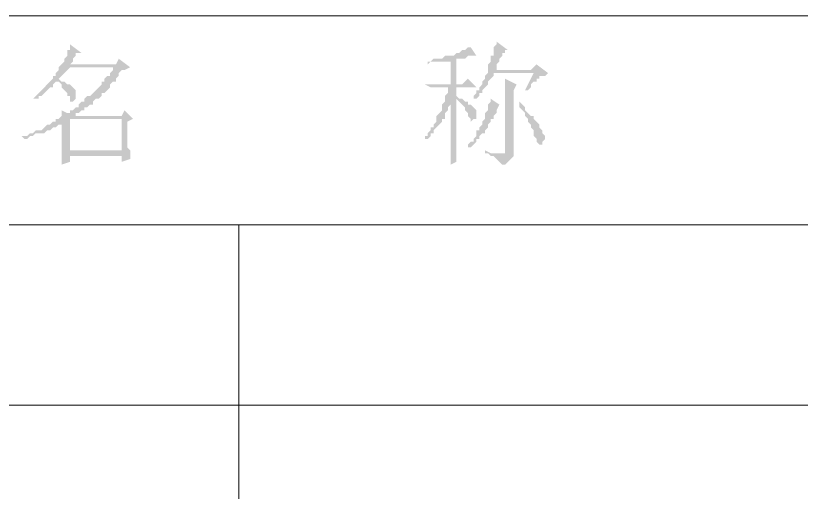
# Model space of a CAD drawing. Header units: millimetres. Extents: x 6 to 291, y 3 to 207.
# Drawn here: x 223.22 to 234.84, y 24.37 to 31.41 of the extents above; entities that cross this region are included whole.
import ezdxf

# ---------------------------------------------------------------- set-up
doc = ezdxf.new("R2010")
doc.units = ezdxf.units.MM

msp = doc.modelspace()

# ---------------------------------------------------------------- hatches: boundary and pattern name
h = msp.add_hatch(color=7)
h.dxf.hatch_style = 2
h.paths.add_polyline_path([(230.335526, 31.030333), (230.335526, 30.988), (230.293192, 30.945667), (230.293192, 30.818667), (230.250859, 30.818667), (230.250859, 30.734), (230.208526, 30.691667), (230.208526, 30.564667), (230.293192, 30.607), (230.335526, 30.607), (230.335526, 30.691667), (230.377859, 30.734), (230.377859, 30.776333), (230.420192, 30.818667), (230.420192, 30.861), (230.462526, 30.861), (230.462526, 30.903333), (230.504859, 30.903333)])
h = msp.add_hatch(color=7)
h.dxf.hatch_style = 2
h.paths.add_polyline_path([(224.027859, 30.988), (224.027859, 30.903333), (223.985526, 30.903333), (223.985526, 30.818667), (223.943192, 30.776333), (223.943192, 30.734), (223.900859, 30.691667), (224.027859, 30.691667), (224.070192, 30.734), (224.070192, 30.776333), (224.112526, 30.818667), (224.112526, 30.861), (224.197192, 30.861)])
h = msp.add_hatch(color=7)
h.dxf.hatch_style = 2
h.paths.add_polyline_path([(229.954526, 30.945667), (229.912192, 30.945667), (229.869859, 30.903333), (229.827526, 30.903333), (229.785192, 30.861), (229.742859, 30.861), (229.700526, 30.818667), (229.573526, 30.818667), (229.531192, 30.776333), (229.404192, 30.776333), (229.361859, 30.734), (229.658192, 30.734), (229.658192, 30.395333), (229.742859, 30.395333), (229.742859, 30.776333), (229.869859, 30.776333), (229.912192, 30.818667), (230.039192, 30.818667)])
h = msp.add_hatch(color=7)
h.dxf.hatch_style = 2
h.paths.add_polyline_path([(224.747526, 30.776333), (224.705192, 30.691667), (223.900859, 30.691667), (223.858526, 30.649333), (223.858526, 30.607), (223.816192, 30.564667), (223.816192, 30.522333), (223.773859, 30.522333), (223.773859, 30.48), (223.731526, 30.437667), (223.858526, 30.437667), (223.900859, 30.395333), (223.900859, 30.353), (223.943192, 30.310667), (223.985526, 30.268333), (223.985526, 30.226), (224.027859, 30.226), (224.027859, 30.141333), (224.070192, 30.141333), (224.112526, 30.183667), (224.112526, 30.310667), (224.070192, 30.353), (224.027859, 30.395333), (223.985526, 30.395333), (223.943192, 30.437667), (223.900859, 30.437667), (223.858526, 30.48), (223.900859, 30.522333), (223.943192, 30.564667), (223.985526, 30.607), (224.027859, 30.649333), (224.916859, 30.649333)])
h = msp.add_hatch(color=7)
h.dxf.hatch_style = 2
h.paths.add_polyline_path([(229.361859, 30.734), (229.319526, 30.734), (229.319526, 30.691667), (229.361859, 30.734), (229.658192, 30.734)])
h = msp.add_hatch(color=7)
h.dxf.hatch_style = 2
h.paths.add_polyline_path([(230.928192, 30.691667), (230.843526, 30.607), (230.293192, 30.607), (230.208526, 30.564667), (230.885859, 30.564667), (230.758859, 30.310667), (230.801192, 30.310667), (230.843526, 30.353), (230.843526, 30.395333), (230.885859, 30.437667), (230.928192, 30.437667), (230.928192, 30.48), (230.970526, 30.48), (230.970526, 30.522333), (231.055192, 30.522333), (231.097526, 30.564667)])
h = msp.add_hatch(color=7)
h.dxf.hatch_style = 2
h.paths.add_polyline_path([(224.916859, 30.649333), (224.662859, 30.649333), (224.662859, 30.607), (224.620526, 30.564667), (224.620526, 30.522333), (224.578192, 30.522333), (224.535859, 30.48), (224.535859, 30.437667), (224.493526, 30.437667), (224.493526, 30.395333), (224.451192, 30.353), (224.408859, 30.310667), (224.366526, 30.268333), (224.324192, 30.226), (224.281859, 30.226), (224.239526, 30.183667), (224.239526, 30.141333), (224.197192, 30.141333), (224.154859, 30.099), (224.154859, 30.056667), (224.112526, 30.056667), (224.070192, 30.014333), (224.027859, 30.014333), (224.027859, 29.972), (223.985526, 29.972), (224.154859, 29.972), (224.197192, 30.014333), (224.239526, 30.014333), (224.239526, 30.056667), (224.281859, 30.056667), (224.324192, 30.099), (224.366526, 30.099), (224.366526, 30.141333), (224.408859, 30.183667), (224.451192, 30.183667), (224.493526, 30.226), (224.493526, 30.268333), (224.535859, 30.268333), (224.578192, 30.310667), (224.620526, 30.353), (224.620526, 30.395333), (224.662859, 30.437667), (224.705192, 30.437667), (224.705192, 30.48), (224.747526, 30.522333), (224.747526, 30.564667), (224.789859, 30.607), (224.832192, 30.607)])
h = msp.add_hatch(color=7)
h.dxf.hatch_style = 2
h.paths.add_polyline_path([(230.208526, 30.564667), (230.166192, 30.522333), (230.166192, 30.48), (230.123859, 30.437667), (230.123859, 30.395333), (230.081526, 30.353), (230.081526, 30.310667), (230.039192, 30.310667), (230.039192, 30.268333), (229.996859, 30.226), (229.996859, 30.183667), (230.039192, 30.183667), (230.081526, 30.226), (230.081526, 30.268333), (230.123859, 30.268333), (230.123859, 30.310667), (230.166192, 30.353), (230.208526, 30.395333), (230.208526, 30.437667), (230.250859, 30.48), (230.293192, 30.522333), (230.293192, 30.564667), (230.885859, 30.564667)])
h = msp.add_hatch(color=7)
h.dxf.hatch_style = 2
h.paths.add_polyline_path([(229.912192, 30.48), (229.827526, 30.395333), (229.277192, 30.395333), (229.361859, 30.353), (230.039192, 30.353)])
h = msp.add_hatch(color=7)
h.dxf.hatch_style = 2
h.paths.add_polyline_path([(230.462526, 30.48), (230.462526, 30.437667), (230.462526, 30.395333), (230.462526, 30.353), (230.462526, 30.310667), (230.462526, 30.141333), (230.462526, 29.421667), (230.462526, 29.379333), (230.208526, 29.379333), (230.250859, 29.337), (230.293192, 29.337), (230.335526, 29.294667), (230.377859, 29.252333), (230.420192, 29.21), (230.462526, 29.21), (230.504859, 29.252333), (230.547192, 29.294667), (230.589526, 29.337), (230.589526, 30.310667), (230.631859, 30.395333)])
h = msp.add_hatch(color=7)
h.dxf.hatch_style = 2
h.paths.add_polyline_path([(223.731526, 30.437667), (223.689192, 30.395333), (223.646859, 30.353), (223.604526, 30.310667), (223.562192, 30.268333), (223.519859, 30.226), (223.477526, 30.183667), (223.477526, 30.141333), (223.477526, 30.183667), (223.562192, 30.183667), (223.562192, 30.226), (223.604526, 30.226), (223.646859, 30.268333), (223.689192, 30.310667), (223.731526, 30.353), (223.773859, 30.353), (223.773859, 30.395333), (223.816192, 30.437667)])
h = msp.add_hatch(color=7)
h.dxf.hatch_style = 2
h.paths.add_polyline_path([(229.742859, 30.353), (229.615859, 30.353), (229.615859, 30.310667), (229.615859, 30.268333), (229.573526, 30.226), (229.573526, 30.183667), (229.742859, 30.183667), (229.785192, 30.141333), (229.827526, 30.099), (229.869859, 30.056667), (229.869859, 30.014333), (229.912192, 29.972), (229.912192, 29.929667), (229.954526, 29.887333), (229.954526, 29.845), (229.996859, 29.887333), (230.039192, 29.887333), (230.039192, 30.014333), (229.996859, 30.056667), (229.954526, 30.099), (229.912192, 30.099), (229.912192, 30.141333), (229.869859, 30.141333), (229.827526, 30.183667), (229.785192, 30.183667), (229.742859, 30.226)])
h = msp.add_hatch(color=7)
h.dxf.hatch_style = 2
h.paths.add_polyline_path([(229.531192, 30.099), (229.531192, 30.014333), (229.488859, 29.972), (229.446526, 29.929667), (229.446526, 29.845), (229.404192, 29.802667), (229.404192, 29.760333), (229.361859, 29.760333), (229.361859, 29.718), (229.319526, 29.675667), (229.319526, 29.633333), (229.277192, 29.633333), (229.277192, 29.548667), (229.277192, 29.591), (229.319526, 29.591), (229.361859, 29.633333), (229.361859, 29.675667), (229.404192, 29.675667), (229.404192, 29.718), (229.446526, 29.760333), (229.488859, 29.802667), (229.531192, 29.845), (229.531192, 29.887333), (229.573526, 29.887333), (229.573526, 29.972), (229.615859, 30.014333), (229.615859, 30.056667), (229.658192, 30.099)])
h = msp.add_hatch(color=7)
h.dxf.hatch_style = 2
h.paths.add_polyline_path([(229.573526, 30.183667), (229.573526, 30.141333), (229.531192, 30.099), (229.658192, 30.099), (229.658192, 29.337), (229.658192, 29.252333), (229.658192, 29.21), (229.742859, 29.252333), (229.742859, 29.294667), (229.742859, 29.337), (229.742859, 29.421667), (229.742859, 30.183667)])
h = msp.add_hatch(color=7)
h.dxf.hatch_style = 2
h.paths.add_polyline_path([(230.250859, 30.183667), (230.250859, 30.141333), (230.208526, 30.099), (230.208526, 30.014333), (230.166192, 29.972), (230.166192, 29.887333), (230.123859, 29.845), (230.123859, 29.802667), (230.081526, 29.760333), (230.081526, 29.718), (230.039192, 29.718), (230.039192, 29.633333), (229.996859, 29.591), (229.996859, 29.548667), (229.954526, 29.548667), (229.912192, 29.506333), (229.912192, 29.421667), (229.912192, 29.464), (229.954526, 29.464), (229.996859, 29.506333), (230.039192, 29.548667), (230.039192, 29.591), (230.081526, 29.591), (230.081526, 29.633333), (230.123859, 29.675667), (230.166192, 29.675667), (230.166192, 29.718), (230.208526, 29.760333), (230.208526, 29.802667), (230.250859, 29.845), (230.250859, 29.887333), (230.293192, 29.887333), (230.293192, 29.929667), (230.335526, 29.972), (230.335526, 30.014333), (230.377859, 30.099)])
h = msp.add_hatch(color=7)
h.dxf.hatch_style = 2
h.paths.add_polyline_path([(230.674192, 30.141333), (230.674192, 30.056667), (230.716526, 30.014333), (230.758859, 29.972), (230.758859, 29.929667), (230.801192, 29.887333), (230.801192, 29.845), (230.843526, 29.802667), (230.843526, 29.760333), (230.885859, 29.718), (230.885859, 29.633333), (230.928192, 29.591), (230.928192, 29.548667), (230.970526, 29.506333), (231.012859, 29.506333), (231.012859, 29.548667), (231.055192, 29.591), (231.055192, 29.633333), (231.012859, 29.675667), (231.012859, 29.718), (230.970526, 29.760333), (230.970526, 29.802667), (230.928192, 29.845), (230.885859, 29.887333), (230.885859, 29.929667), (230.843526, 29.929667), (230.801192, 29.972), (230.758859, 30.014333), (230.758859, 30.056667), (230.716526, 30.099)])
h = msp.add_hatch(color=7)
h.dxf.hatch_style = 2
h.paths.add_polyline_path([(224.832192, 30.014333), (224.789859, 29.929667), (223.900859, 29.929667), (223.858526, 29.887333), (224.789859, 29.887333), (224.789859, 29.421667), (224.027859, 29.421667), (224.916859, 29.379333), (224.916859, 29.421667), (224.874526, 29.464), (224.874526, 29.845), (224.959192, 29.887333)])
h = msp.add_hatch(color=7)
h.dxf.hatch_style = 2
h.paths.add_polyline_path([(223.900859, 30.014333), (223.900859, 29.929667), (224.112526, 29.929667), (224.112526, 29.972), (223.985526, 29.972)])
h = msp.add_hatch(color=7)
h.dxf.hatch_style = 2
h.paths.add_polyline_path([(223.858526, 29.887333), (223.816192, 29.887333), (223.816192, 29.845), (223.773859, 29.845), (223.900859, 29.802667), (223.900859, 29.548667), (223.900859, 29.379333), (224.789859, 29.337), (224.789859, 29.252333), (224.916859, 29.294667), (224.916859, 29.379333), (224.027859, 29.421667), (224.027859, 29.887333), (224.789859, 29.887333)])
h = msp.add_hatch(color=7)
h.dxf.hatch_style = 2
h.paths.add_polyline_path([(223.773859, 29.845), (223.731526, 29.802667), (223.689192, 29.802667), (223.646859, 29.760333), (223.604526, 29.718), (223.519859, 29.718), (223.477526, 29.675667), (223.435192, 29.675667), (223.392859, 29.633333), (223.308192, 29.633333), (223.350526, 29.591), (223.392859, 29.591), (223.435192, 29.633333), (223.477526, 29.633333), (223.519859, 29.675667), (223.646859, 29.675667), (223.689192, 29.718), (223.731526, 29.718), (223.773859, 29.760333), (223.816192, 29.760333), (223.858526, 29.802667), (223.900859, 29.802667)])
h = msp.add_hatch(color=7)
h.dxf.hatch_style = 2
h.paths.add_polyline_path([(230.166192, 29.421667), (230.166192, 29.379333), (230.420192, 29.379333), (230.250859, 29.379333)])
h = msp.add_hatch(color=7)
h.dxf.hatch_style = 2
h.paths.add_polyline_path([(223.900859, 29.379333), (223.900859, 29.21), (224.027859, 29.252333), (224.027859, 29.337), (224.789859, 29.337)])

# ---------------------------------------------------------------- linework, layer by layer
at = {"color": 7, "lineweight": 0}
for points in [[(215.053192, 31.411333), (287.10461, 31.411333)], [(287.10461, 28.321), (215.053192, 28.321)], [(226.525526, 28.321), (226.525526, 20.277667)], [(245.660192, 25.654), (215.053192, 25.654)]]:
    msp.add_lwpolyline(points, dxfattribs=at)

doc.saveas('drawing.dxf')
